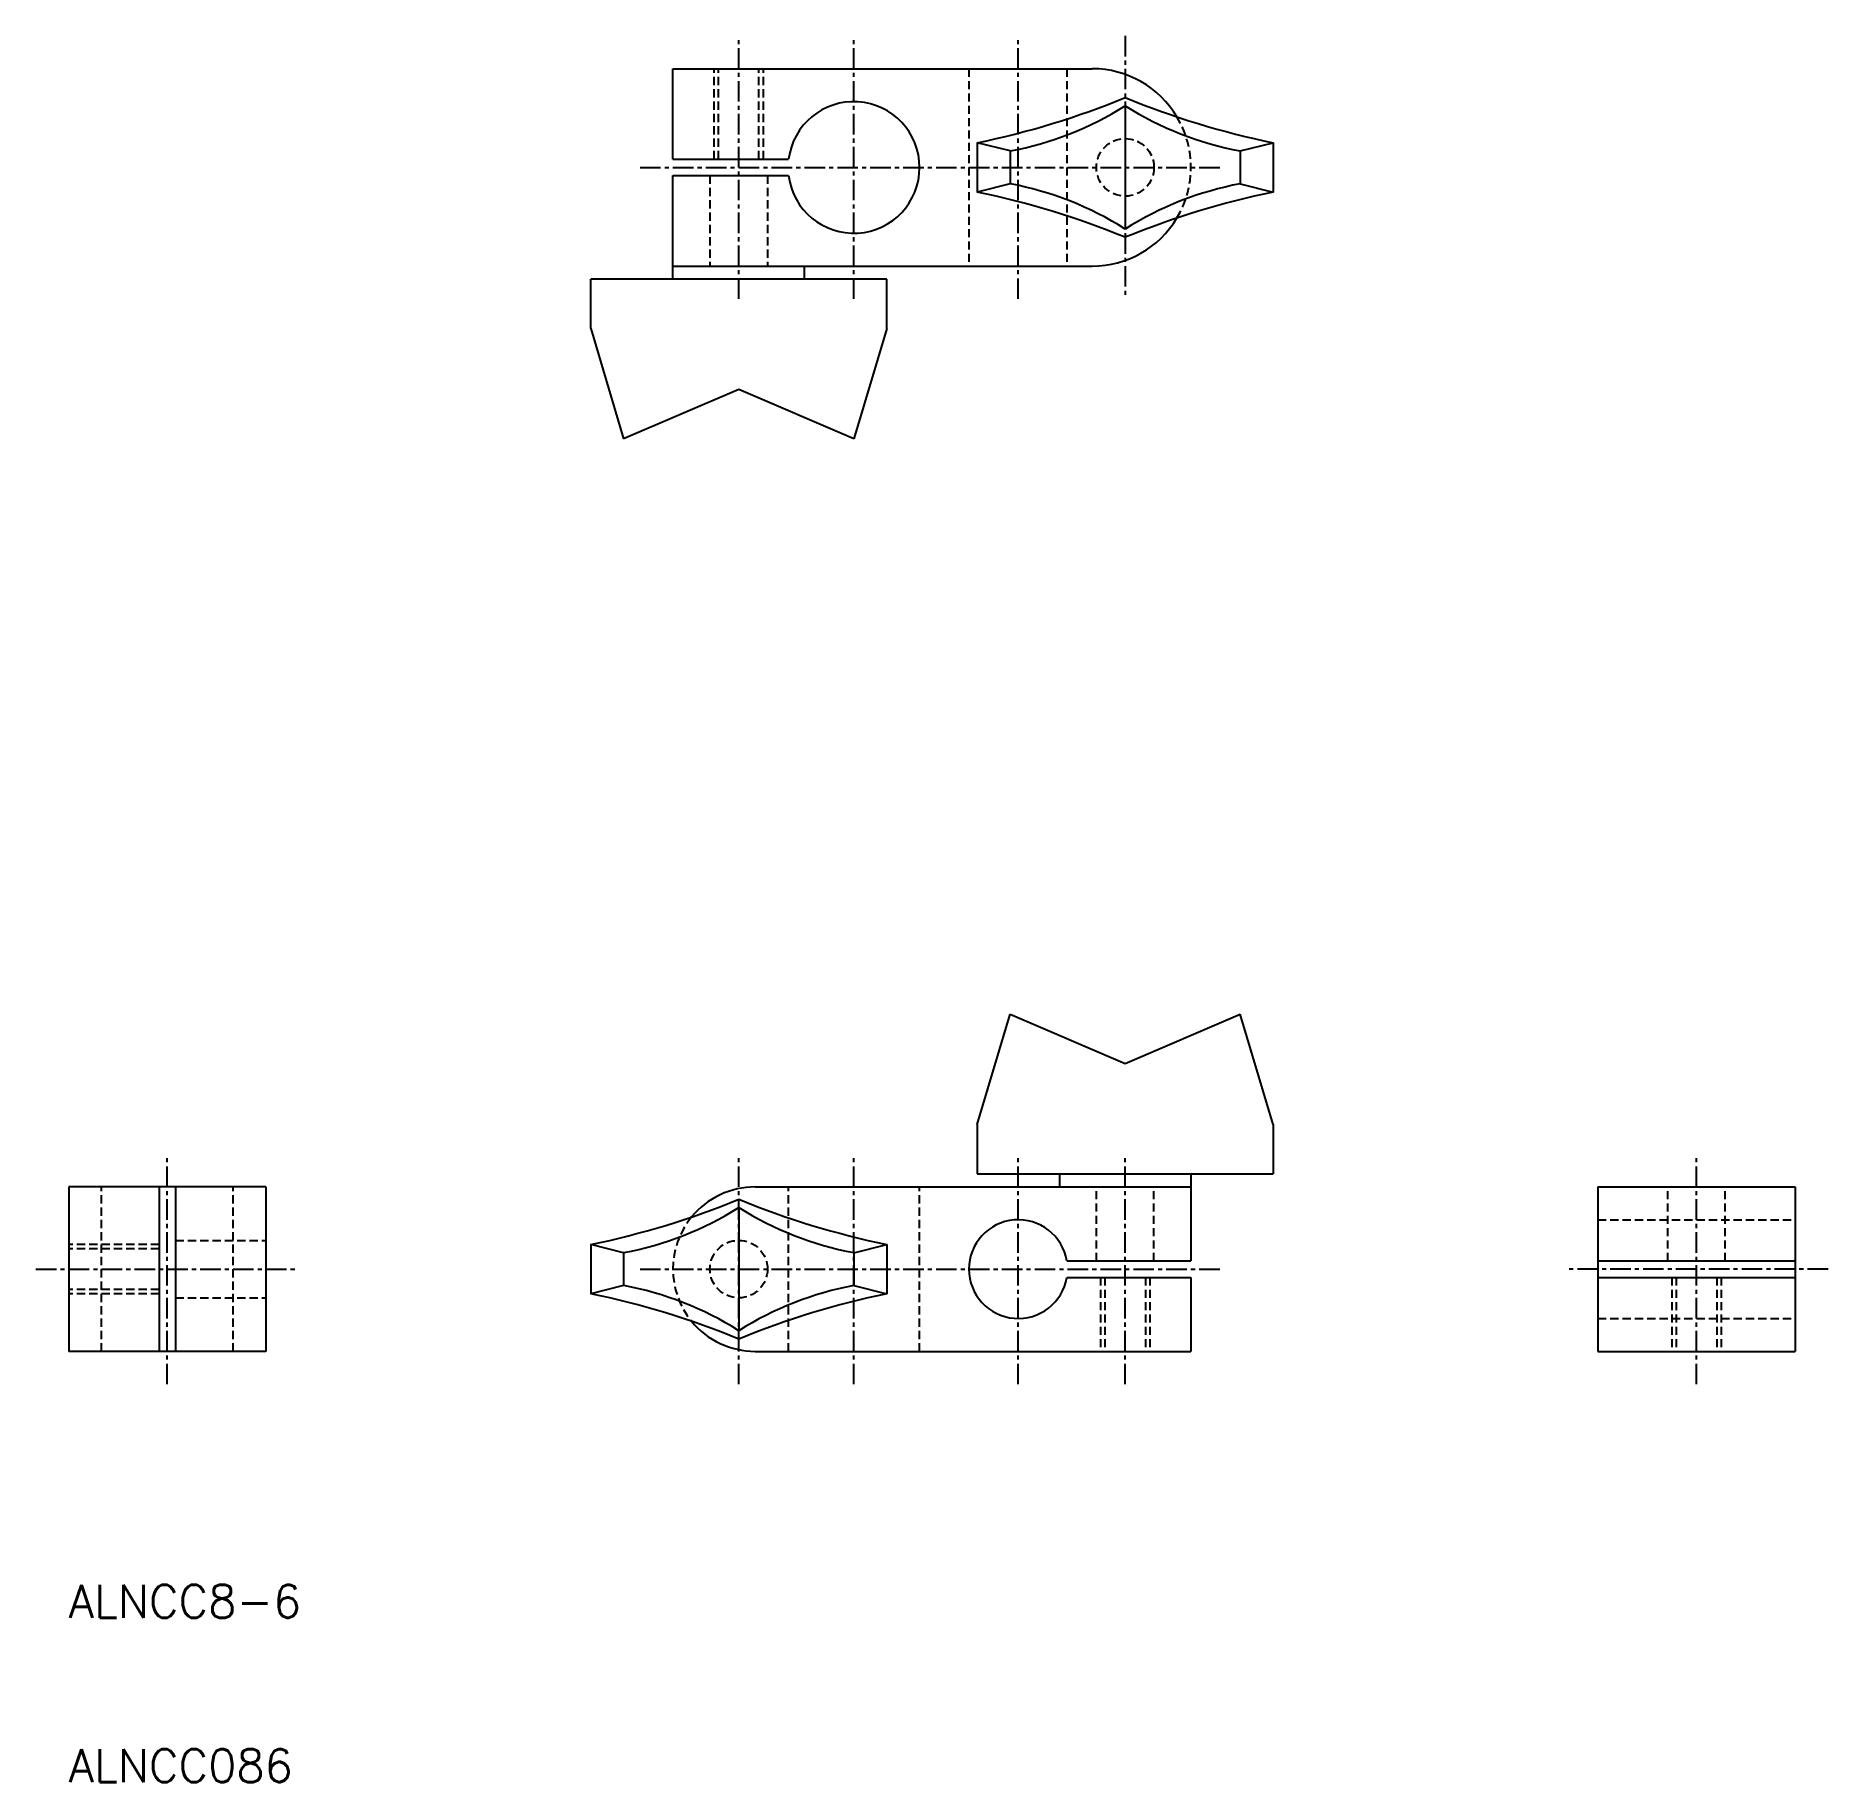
# Model space of a CAD drawing. Extents: x -899 to -790, y -2932 to -2826.
import ezdxf

# ---------------------------------------------------------------- set-up
doc = ezdxf.new("R2010")
doc.units = 0
doc.linetypes.add('CENTER', pattern=[2, 1.25, -0.25, 0.25, -0.25])
doc.linetypes.add('DASHED', pattern=[0.75, 0.5, -0.25])
doc.layers.get('0').update_dxf_attribs({"linetype": 'CONTINUOUS'})
doc.layers.add('CENTER', color=1, linetype='CENTER')
doc.styles.get("Standard").update_dxf_attribs({"font": 'txt', "bigfont": 'BIGFONT'})

msp = doc.modelspace()

# ---------------------------------------------------------------- linework, layer by layer
at = {"color": 7, "linetype": 'CONTINUOUS'}
for p, q in [((-860.12, -2828.06), (-834.62, -2828.06)), ((-860.12, -2833.56), (-860.12, -2828.06)), ((-832.62, -2830.31), (-832.62, -2837.81)), ((-841.62, -2832.56), (-841.62, -2835.56)), ((-839.62, -2833.06), (-841.62, -2832.56)), ((-825.62, -2833.06), (-823.62, -2832.56)), ((-823.62, -2832.56), (-823.62, -2835.56)), ((-860.12, -2833.56), (-853.09, -2833.56)), ((-839.62, -2833.06), (-839.62, -2835.06)), ((-825.62, -2833.06), (-825.62, -2835.06)), ((-860.12, -2834.56), (-853.09, -2834.56)), ((-860.12, -2840.06), (-860.12, -2834.56)), ((-839.62, -2835.06), (-841.62, -2835.56)), ((-825.62, -2835.06), (-823.62, -2835.56)), ((-860.12, -2840.06), (-834.62, -2840.06)), ((-860.12, -2840.86), (-860.12, -2840.06)), ((-852.12, -2840.86), (-852.12, -2840.06)), ((-847.12, -2840.86), (-865.12, -2840.86)), ((-847.12, -2840.86), (-865.12, -2840.86)), ((-865.12, -2843.86), (-865.12, -2840.86)), ((-847.12, -2843.86), (-847.12, -2840.86)), ((-865.12, -2843.86), (-863.12, -2850.56)), ((-847.12, -2843.86), (-849.12, -2850.56)), ((-841.62, -2892.26), (-839.62, -2885.56)), ((-823.62, -2892.26), (-825.62, -2885.56)), ((-841.62, -2892.26), (-841.62, -2895.26)), ((-823.62, -2892.26), (-823.62, -2895.26)), ((-896.87, -2896.06), (-896.87, -2906.06)), ((-884.87, -2896.06), (-896.87, -2896.06)), ((-891.37, -2896.06), (-891.37, -2906.06)), ((-890.37, -2896.06), (-890.37, -2906.06)), ((-884.87, -2896.06), (-884.87, -2906.06)), ((-855.12, -2896.06), (-828.62, -2896.06)), ((-841.62, -2895.26), (-823.62, -2895.26)), ((-841.62, -2895.26), (-823.62, -2895.26)), ((-836.62, -2895.26), (-836.62, -2896.06)), ((-828.62, -2895.26), (-828.62, -2896.06)), ((-828.62, -2896.06), (-828.62, -2900.56)), ((-803.87, -2896.06), (-791.87, -2896.06)), ((-803.87, -2896.06), (-803.87, -2906.06)), ((-791.87, -2896.06), (-791.87, -2906.06)), ((-856.12, -2897.31), (-856.12, -2904.81)), ((-865.12, -2899.56), (-865.12, -2902.56)), ((-863.12, -2900.06), (-865.12, -2899.56)), ((-863.12, -2900.06), (-863.12, -2902.06)), ((-849.12, -2900.06), (-847.12, -2899.56)), ((-849.12, -2900.06), (-849.12, -2902.06)), ((-847.12, -2899.56), (-847.12, -2902.56)), ((-836.16, -2900.56), (-828.62, -2900.56)), ((-836.16, -2901.56), (-828.62, -2901.56)), ((-828.62, -2901.56), (-828.62, -2906.06)), ((-803.87, -2900.56), (-791.87, -2900.56)), ((-803.87, -2901.56), (-791.87, -2901.56)), ((-863.12, -2902.06), (-865.12, -2902.56)), ((-849.12, -2902.06), (-847.12, -2902.56)), ((-884.87, -2906.06), (-896.87, -2906.06)), ((-855.12, -2906.06), (-828.62, -2906.06)), ((-803.87, -2906.06), (-791.87, -2906.06))]:
    msp.add_line(p, q, dxfattribs=at)
at = {"color": 3, "linetype": 'DASHED'}
for p, q in [((-857.62, -2833.56), (-857.62, -2828.06)), ((-857.35, -2833.56), (-857.35, -2828.06)), ((-854.89, -2833.56), (-854.89, -2828.06)), ((-854.62, -2833.56), (-854.62, -2828.06)), ((-842.12, -2828.06), (-842.12, -2840.06)), ((-836.16, -2828.06), (-836.16, -2840.06)), ((-857.87, -2834.56), (-857.87, -2840.06)), ((-854.37, -2834.56), (-854.37, -2840.06)), ((-894.87, -2906.06), (-894.87, -2896.06)), ((-886.87, -2906.06), (-886.87, -2896.06)), ((-853.09, -2906.06), (-853.09, -2896.06)), ((-845.12, -2906.06), (-845.12, -2896.06)), ((-834.37, -2900.56), (-834.37, -2896.06)), ((-830.87, -2900.56), (-830.87, -2896.06)), ((-799.62, -2900.56), (-799.62, -2896.06)), ((-796.12, -2900.56), (-796.12, -2896.06)), ((-803.87, -2898.06), (-791.87, -2898.06)), ((-890.37, -2899.31), (-884.87, -2899.31)), ((-891.37, -2899.56), (-896.87, -2899.56)), ((-891.37, -2899.83), (-896.87, -2899.83)), ((-834.12, -2901.56), (-834.12, -2906.06)), ((-833.85, -2901.56), (-833.85, -2906.06)), ((-831.39, -2901.56), (-831.39, -2906.06)), ((-831.12, -2901.56), (-831.12, -2906.06)), ((-799.37, -2901.56), (-799.37, -2906.06)), ((-799.1, -2901.56), (-799.1, -2906.06)), ((-796.64, -2901.56), (-796.64, -2906.06)), ((-796.37, -2901.56), (-796.37, -2906.06)), ((-891.37, -2902.29), (-896.87, -2902.29)), ((-891.37, -2902.56), (-896.87, -2902.56)), ((-890.37, -2902.81), (-884.87, -2902.81)), ((-803.87, -2904.06), (-791.87, -2904.06))]:
    msp.add_line(p, q, dxfattribs=at)
at = {"color": 7, "linetype": 'CONTINUOUS'}
for points in [[(-849.12, -2850.56), (-856.12, -2847.56), (-863.12, -2850.56)], [(-839.62, -2885.56), (-832.62, -2888.56), (-825.62, -2885.56)]]:
    msp.add_lwpolyline(points, dxfattribs=at)
at = {"color": 3, "linetype": 'DASHED'}
for centre in [(-832.62, -2834.06), (-856.12, -2901.06)]:
    msp.add_circle(centre, 1.75, dxfattribs=at)
at = {"color": 7, "linetype": 'CONTINUOUS'}
for centre, radius, start, end in [((-834.62, -2834.06), 6, 30.8294, 90), ((-849.12, -2834.06), 4, 187.1808, 172.8192), ((-851.74, -2783.33), 50.26, 281.619, 292.3627), ((-843.38, -2813.18), 20.23, 280.7341, 302.1614), ((-813.49, -2783.33), 50.26, 247.6373, 258.381), ((-821.85, -2813.18), 20.23, 237.8386, 259.2659), ((-843.38, -2854.93), 20.23, 57.8386, 79.2659), ((-821.85, -2854.93), 20.23, 100.7341, 122.1614), ((-851.74, -2884.79), 50.26, 67.6373, 78.381), ((-851.74, -2884.79), 50.26, 67.6373, 78.381), ((-813.49, -2884.79), 50.26, 101.619, 112.3627), ((-813.49, -2884.79), 50.26, 101.619, 112.3627), ((-834.62, -2834.06), 6, 270, 329.1706), ((-855.12, -2901.06), 5, 90, 140.6224), ((-875.24, -2850.33), 50.26, 281.619, 292.3627), ((-836.99, -2850.33), 50.26, 247.6373, 258.381), ((-866.88, -2880.18), 20.23, 280.7341, 302.1614), ((-845.35, -2880.18), 20.23, 237.8386, 259.2659), ((-839.12, -2901.06), 3, 9.5941, 350.4059), ((-875.24, -2951.79), 50.26, 67.6373, 78.381), ((-875.24, -2951.79), 50.26, 67.6373, 78.381), ((-866.88, -2921.93), 20.23, 57.8386, 79.2659), ((-845.35, -2921.93), 20.23, 100.7341, 122.1614), ((-836.99, -2951.79), 50.26, 101.619, 112.3627), ((-836.99, -2951.79), 50.26, 101.619, 112.3627), ((-855.12, -2901.06), 5, 219.3776, 270)]:
    msp.add_arc(centre, radius, start, end, dxfattribs=at)
at = {"color": 3, "linetype": 'DASHED'}
for centre, radius, start, end in [((-834.62, -2834.06), 6, 329.1706, 30.8294), ((-855.12, -2901.06), 5, 140.6224, 219.3776)]:
    msp.add_arc(centre, radius, start, end, dxfattribs=at)
at = {"layer": 'CENTER', "color": 1, "linetype": 'CENTER'}
for p, q in [((-856.12, -2842.06), (-856.12, -2826.06)), ((-849.12, -2842.06), (-849.12, -2826.06)), ((-839.12, -2842.06), (-839.12, -2826.06)), ((-832.62, -2826.06), (-832.62, -2842.06)), ((-862.12, -2834.06), (-826.62, -2834.06)), ((-890.87, -2908.06), (-890.87, -2894.06)), ((-856.12, -2908.06), (-856.12, -2894.06)), ((-849.12, -2908.06), (-849.12, -2894.06)), ((-839.12, -2908.06), (-839.12, -2894.06)), ((-832.62, -2908.06), (-832.62, -2894.06)), ((-797.87, -2908.06), (-797.87, -2894.06)), ((-898.87, -2901.06), (-882.87, -2901.06)), ((-862.12, -2901.06), (-826.62, -2901.06)), ((-789.87, -2901.06), (-805.87, -2901.06))]:
    msp.add_line(p, q, dxfattribs=at)

# ---------------------------------------------------------------- texts
at = {"color": 7, "linetype": 'CONTINUOUS'}
for s, p in [('ALNCC8-6', (-896.87, -2922.26)), ('ALNCC086', (-896.87, -2932.26))]:
    msp.add_text(s, height=2, dxfattribs=at).set_placement(p)

doc.saveas('drawing.dxf')
